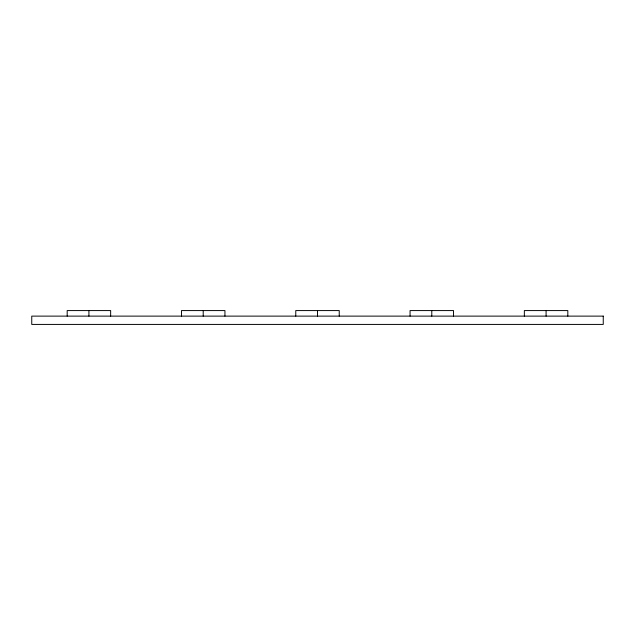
<?xml version="1.0" encoding="UTF-8"?>
<svg xmlns="http://www.w3.org/2000/svg" width="635" height="635" viewBox="0 0 635 635"><rect width="100%" height="100%" fill="white"/><g stroke="black" fill="none" stroke-linecap="round" stroke-linejoin="round"><path stroke-width="0.95" d="M567.817 316.119L567.817 310.578L524.351 310.578L524.351 316.119M546.084 310.578L546.084 316.119M453.525 316.119L453.525 310.578L410.059 310.578L410.059 316.119M431.792 310.578L431.792 316.119M339.233 316.119L339.233 310.578L295.767 310.578L295.767 316.119M317.5 310.578L317.5 316.119M224.941 316.119L224.941 310.578L181.475 310.578L181.475 316.119M203.208 310.578L203.208 316.119M110.649 316.119L110.649 310.578L67.183 310.578L67.183 316.119M88.916 310.578L88.916 316.119M603.25 316.119L31.75 316.119L31.75 324.421L603.25 324.421L603.25 316.119"/></g></svg>
